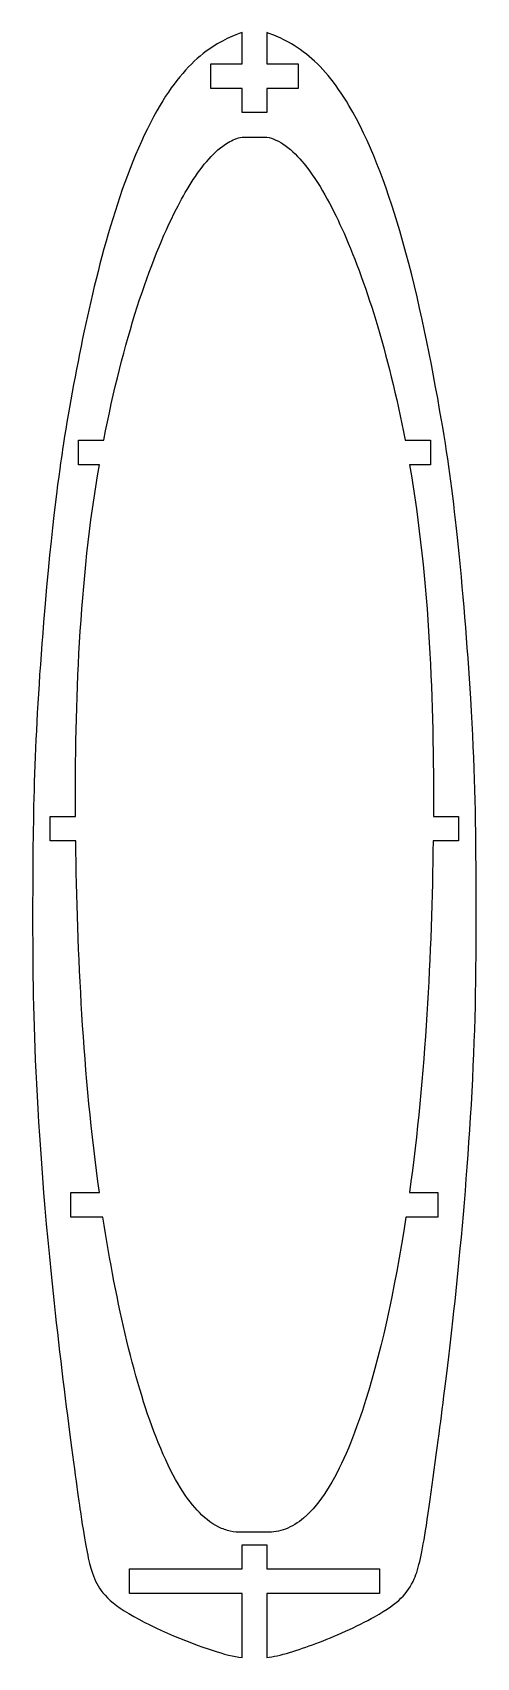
# Model space of a CAD drawing. Header units: millimetres. Extents: x -27 to 27, y -238 to -39.
import ezdxf

# ---------------------------------------------------------------- set-up
doc = ezdxf.new("R2010")
doc.units = ezdxf.units.MM
doc.layers.get('0').update_dxf_attribs({"linetype": 'CONTINUOUS'})

msp = doc.modelspace()

# ---------------------------------------------------------------- linework, layer by layer
for p, q in [((-1.5, -43.2), (-1.5, -39.36)), ((1.5, -39.36), (1.5, -43.2)), ((-5.35, -46.2), (-5.35, -43.2)), ((-5.35, -43.2), (-1.5, -43.2)), ((1.5, -43.2), (5.35, -43.2)), ((5.35, -43.2), (5.35, -46.2)), ((-1.5, -46.2), (-5.35, -46.2)), ((-1.5, -49.15), (-1.5, -46.2)), ((5.35, -46.2), (1.5, -46.2)), ((1.5, -46.2), (1.5, -49.15)), ((1.5, -49.15), (-1.5, -49.15)), ((-1.5, -52.14), (1.5, -52.14)), ((-21.54, -92.21), (-21.54, -89.21)), ((-21.54, -89.21), (-18.43, -89.21)), ((18.43, -89.21), (21.54, -89.21)), ((21.54, -89.21), (21.54, -92.21)), ((-18.98, -92.21), (-21.54, -92.21)), ((21.54, -92.21), (18.98, -92.21)), ((-24.99, -138.22), (-24.99, -135.22)), ((-24.99, -135.22), (-21.9, -135.22)), ((21.9, -135.22), (24.99, -135.22)), ((24.99, -135.22), (24.99, -138.22)), ((-21.87, -138.22), (-24.99, -138.22)), ((24.99, -138.22), (21.87, -138.22)), ((-22.45, -184.23), (-22.45, -181.23)), ((-22.45, -181.23), (-18.97, -181.23)), ((18.97, -181.23), (22.45, -181.23)), ((22.45, -181.23), (22.45, -184.23)), ((-18.54, -184.23), (-22.45, -184.23)), ((22.45, -184.23), (18.54, -184.23)), ((1.5, -222.76), (-1.5, -222.76)), ((-1.5, -227.25), (-1.5, -224.3)), ((-1.5, -224.3), (1.5, -224.3)), ((1.5, -224.3), (1.5, -227.25)), ((-15.29, -230.25), (-15.29, -227.25)), ((-15.29, -227.25), (-1.5, -227.25)), ((1.5, -227.25), (15.29, -227.25)), ((15.29, -227.25), (15.29, -230.25)), ((-1.5, -230.25), (-15.29, -230.25)), ((-1.5, -238.08), (-1.5, -230.25)), ((15.29, -230.25), (1.5, -230.25)), ((1.5, -230.25), (1.5, -238.08))]:
    msp.add_line(p, q)
for points, knots in [([(-1.5, -39.36), (-2.36, -39.66), (-4.04, -40.27), (-7.86, -43.1), (-9.73, -45.2), (-15.87, -55.52), (-18.83, -66.41), (-21.86, -80.7), (-22.84, -86.17), (-23.78, -92.26), (-24.82, -99.29), (-26.98, -125.9), (-27.12, -135.09), (-27.16, -155.47), (-27.16, -168.61), (-23.62, -203.81), (-21.68, -217.64), (-20.73, -224.1), (-20.37, -226.04), (-19.64, -228.38), (-19.29, -229.15), (-18.18, -230.69), (-17.32, -231.48), (-13.06, -234.2), (-8.29, -236.2), (-3.81, -237.64), (-2.51, -237.99), (-1.5, -238.08)], [-10.736679, -10.736679, -10.736679, -10.736679, -9.687007, -9.687007, -8.595959, -8.595959, -6.00419, -6.00419, -4.673209, -4.673209, -4.069505, -4.069505, -3.352535, -3.352535, -2.665485, -2.665485, -2.281227, -2.281227, -1.816803, -1.816803, -1.493864, -1.493864, -1.108928, -1.108928, -0.305246, -0.305246, 0, 0, 0, 0]), ([(1.5, -238.08), (3.06, -237.93), (5.38, -237.18), (9.82, -235.5), (12.55, -234.3), (16.28, -232.22), (17.25, -231.49), (18.66, -230.13), (19.17, -229.38), (20.12, -227.15), (20.52, -225.33), (21.61, -218.24), (22.44, -211.98), (23.91, -200.53), (25.74, -185.65), (27.09, -160.31), (27.18, -154.19), (27.1, -134.78), (26.97, -129.22), (26.08, -114.29), (25.51, -107.39), (24.21, -95.1), (23.74, -91.56), (21.39, -78.18), (19.86, -70.65), (16.12, -57.94), (14.08, -52.51), (9.9, -45.47), (8.17, -43.45), (4.32, -40.37), (2.48, -39.7), (1.5, -39.36)], [-8.671553, -8.671553, -8.671553, -8.671553, -8.169333, -8.169333, -7.628116, -7.628116, -7.224991, -7.224991, -6.780362, -6.780362, -6.137429, -6.137429, -5.440261, -5.440261, -3.825465, -3.825465, -2.999751, -2.999751, -2.413558, -2.413558, -1.959535, -1.959535, -1.524878, -1.524878, -1.006987, -1.006987, -0.588202, -0.588202, -0.310606, -0.310606, 0, 0, 0, 0]), ([(-18.43, -89.21), (-16.12, -77.11), (-12.78, -67.26), (-8.49, -58.86), (-7.12, -56.53), (-4.88, -54.05), (-4.1, -53.33), (-2.69, -52.5), (-2.11, -52.25), (-1.5, -52.14)], [-3.336173, -3.336173, -3.336173, -3.336173, -1.193293, -1.193293, -0.489551, -0.489551, -0.187124, -0.187124, 0, 0, 0, 0]), ([(1.5, -52.14), (1.89, -52.21), (2.27, -52.34), (3.03, -52.69), (3.41, -52.91), (4.63, -53.78), (5.41, -54.59), (7.91, -57.65), (9.5, -60.68), (13.52, -69.53), (16.37, -78.41), (18.43, -89.21)], [-5.609754, -5.609754, -5.609754, -5.609754, -5.417778, -5.417778, -5.205613, -5.205613, -4.697098, -4.697098, -3.297578, -3.297578, 0, 0, 0, 0]), ([(-21.9, -135.22), (-21.94, -128.3), (-21.82, -121.02), (-20.97, -106.64), (-20.22, -99.41), (-18.98, -92.21)], [-4.310368, -4.310368, -4.310368, -4.310368, -2.193039, -2.193039, 0, 0, 0, 0]), ([(18.98, -92.21), (20.22, -99.41), (20.97, -106.64), (21.82, -121.02), (21.94, -128.3), (21.9, -135.22)], [-4.229827, -4.229827, -4.229827, -4.229827, -2.077765, -2.077765, 0, 0, 0, 0]), ([(-18.97, -181.23), (-19.98, -174.01), (-20.66, -166.72), (-21.54, -152.42), (-21.78, -145.06), (-21.87, -138.22)], [-4.197153, -4.197153, -4.197153, -4.197153, -2.05156, -2.05156, 0, 0, 0, 0]), ([(21.87, -138.22), (21.78, -145.06), (21.54, -152.42), (20.66, -166.72), (19.98, -174.01), (18.97, -181.23)], [-4.281312, -4.281312, -4.281312, -4.281312, -2.188615, -2.188615, 0, 0, 0, 0]), ([(-1.5, -222.76), (-1.99, -222.78), (-2.47, -222.74), (-3.44, -222.52), (-3.91, -222.36), (-5.37, -221.64), (-6.26, -220.89), (-8.54, -218.42), (-10.13, -215.87), (-14.61, -204.8), (-16.9, -194.92), (-18.54, -184.23)], [-6.932426, -6.932426, -6.932426, -6.932426, -6.518013, -6.518013, -6.094998, -6.094998, -5.138008, -5.138008, -3.243615, -3.243615, 0, 0, 0, 0]), ([(18.54, -184.23), (17.16, -193.26), (15.34, -201.46), (12.01, -211.49), (10.57, -214.99), (8.06, -218.89), (7.12, -220.1), (5.35, -221.6), (4.61, -222.07), (3.05, -222.66), (2.29, -222.79), (1.5, -222.76)], [-3.599992, -3.599992, -3.599992, -3.599992, -1.894649, -1.894649, -0.932001, -0.932001, -0.49899, -0.49899, -0.236247, -0.236247, 0, 0, 0, 0])]:
    msp.add_open_spline(points, degree=3, knots=knots)

doc.saveas('drawing.dxf')
